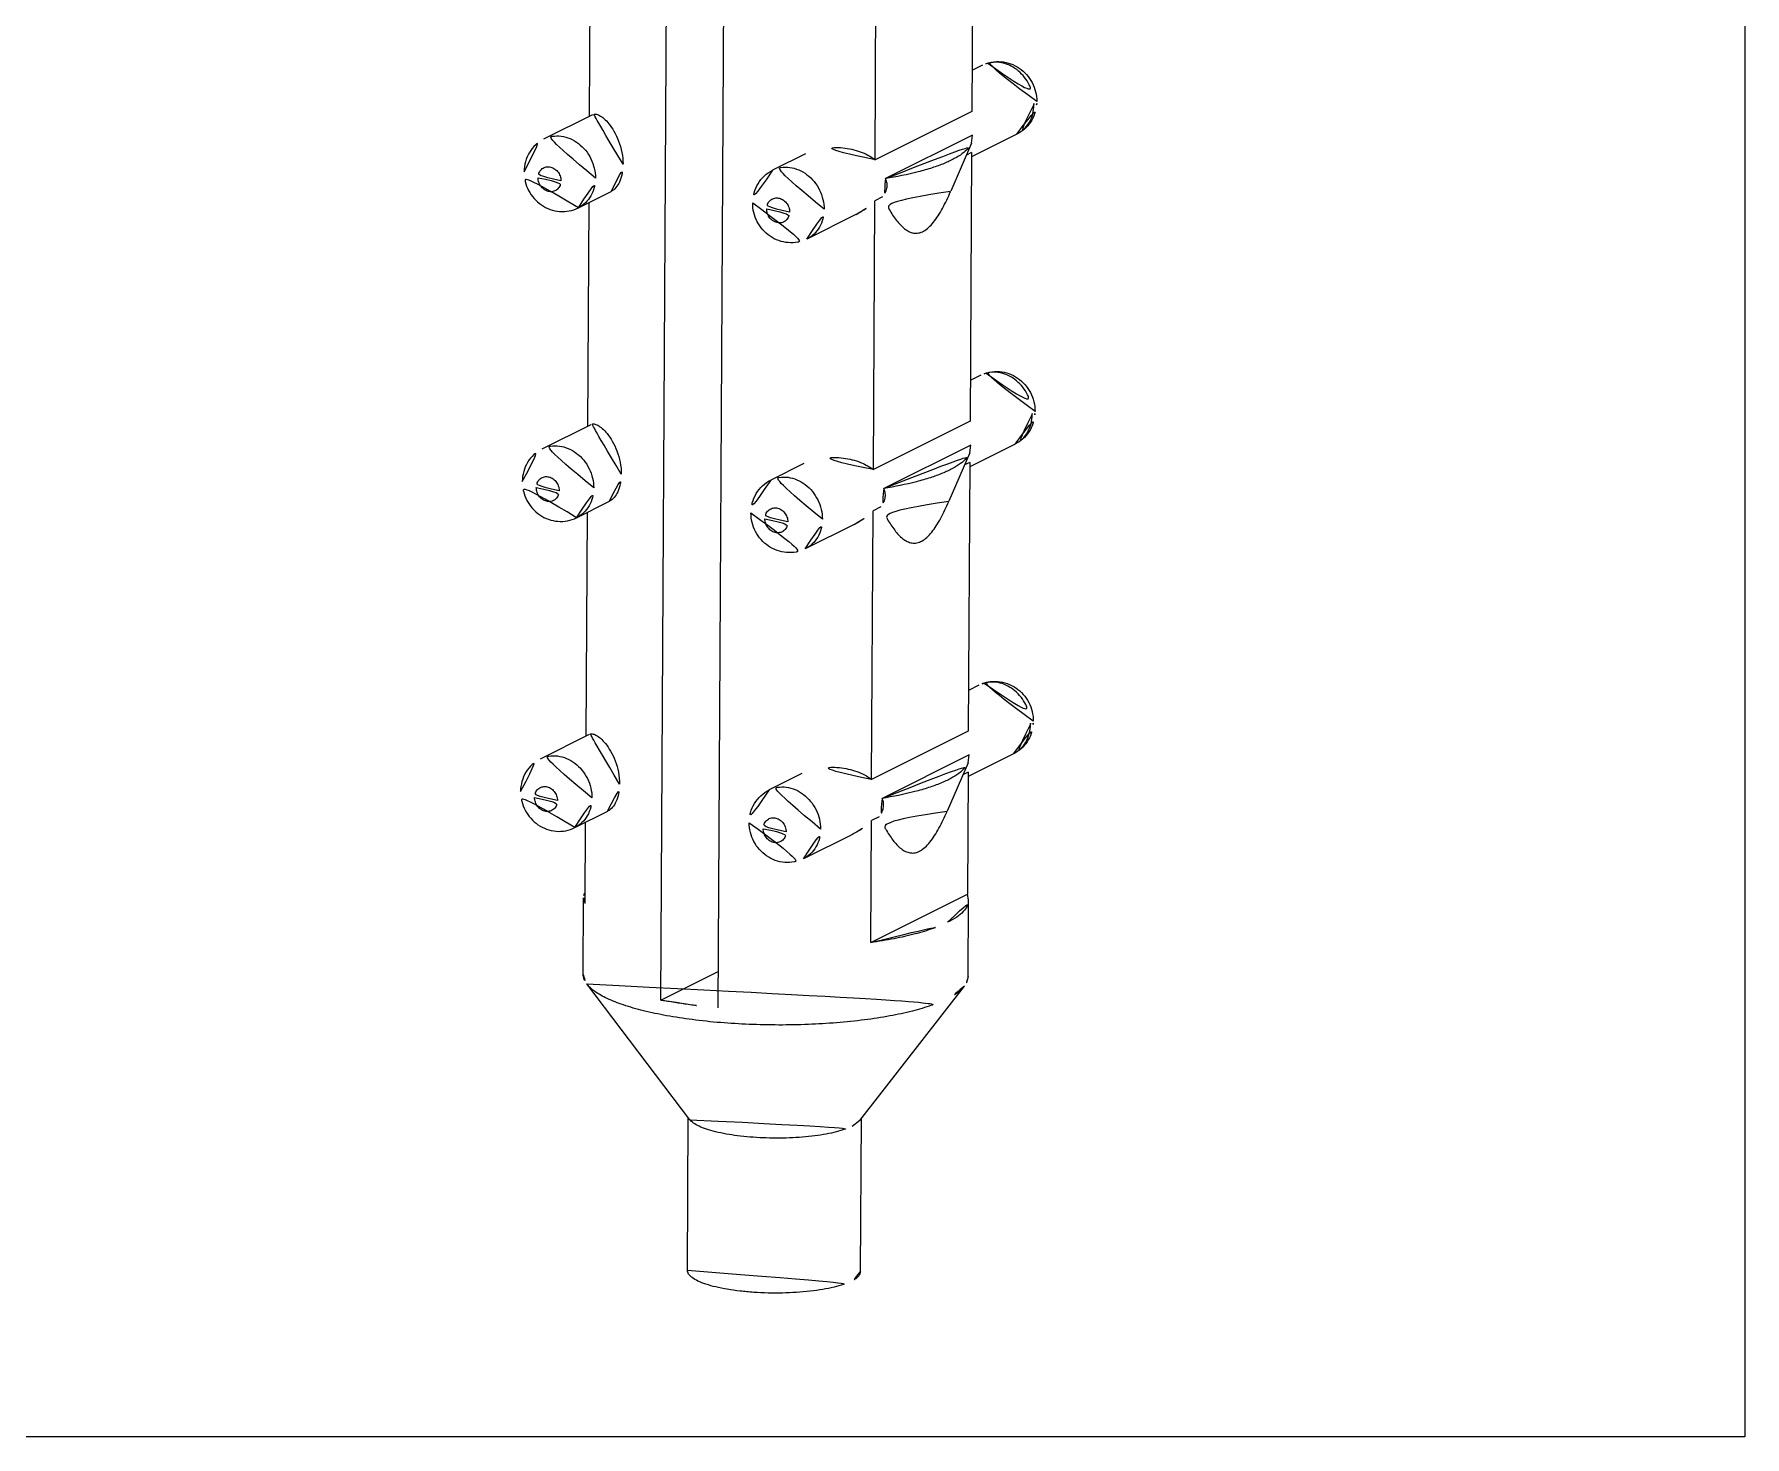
# Model space of a CAD drawing. Extents: x 16296675204 to 16296683393, y -37409618576 to -37409617244.
# Drawn here: x 16296678408.82 to 16296678435.48, y -37409618087.43 to -37409618065.56 of the extents above; entities that cross this region are included whole.
import ezdxf

# ---------------------------------------------------------------- set-up
doc = ezdxf.new("R2010")
doc.units = 0
doc.header["$LTSCALE"] = 10
doc.header["$MEASUREMENT"] = 0
doc.layers.get('0').update_dxf_attribs({"linetype": 'CONTINUOUS'})
doc.layers.add('02___PRT_ALL_AXES', color=7, linetype='CONTINUOUS')

msp = doc.modelspace()

# ---------------------------------------------------------------- linework, layer by layer
at = {"color": 7, "linetype": 'Continuous'}
for p, q in [((16296678418.585461, -37409618080.620667), (16296678418.75, -37409618051.343536)), ((16296678419.47629, -37409618080.742371), (16296678419.640829, -37409618051.465233)), ((16296678423.441019, -37409618067.136322), (16296678422.085171, -37409618067.814056)), ((16296678423.42631, -37409618067.259781), (16296678423.10112, -37409618068.011147)), ((16296678423.426279, -37409618067.259941), (16296678423.441019, -37409618067.136322)), ((16296678423.42557, -37409618067.406914), (16296678423.345261, -37409618067.44706)), ((16296678422.039221, -37409618068.099876), (16296678421.91884, -37409618068.160057)), ((16296678423.41387, -37409618071.967529), (16296678422.05802, -37409618072.645264)), ((16296678423.39916, -37409618072.090988), (16296678423.073971, -37409618072.842361)), ((16296678423.39913, -37409618072.091164), (16296678423.41387, -37409618071.967529)), ((16296678423.39842, -37409618072.238121), (16296678423.31811, -37409618072.278267)), ((16296678422.01207, -37409618072.931099), (16296678421.891689, -37409618072.991272)), ((16296678423.386709, -37409618076.798737), (16296678422.030861, -37409618077.476479)), ((16296678423.372009, -37409618076.922203), (16296678423.04682, -37409618077.673576)), ((16296678423.371981, -37409618076.922363), (16296678423.386709, -37409618076.798737)), ((16296678423.371269, -37409618077.069328), (16296678423.290951, -37409618077.109467)), ((16296678421.984921, -37409618077.762306), (16296678421.86454, -37409618077.822479)), ((16296678417.38018, -37409618079.026619), (16296678417.399679, -37409618079.115898)), ((16296678421.853849, -37409618079.724373), (16296678423.36058, -37409618078.971222)), ((16296678423.380079, -37409618079.060501), (16296678423.36058, -37409618078.971222)), ((16296678418.585461, -37409618080.620667), (16296678419.47949, -37409618080.17379))]:
    msp.add_line(p, q, dxfattribs=at)
msp.add_lwpolyline([(16296678435.47621, -37409618087.429237), (16296678382.15984, -37409618087.429237), (16296678382.15984, -37409618005.089531), (16296678435.47621, -37409618005.089531)], close=True)
for centre, radius, start, end in [((16296678423.79591, -37409618066.448647), 0.447859, 105.0907784, 116.5407124), ((16296678423.76602, -37409618066.654266), 0.632541, 359.6900716, 3.3253834), ((16296678423.837749, -37409618066.607849), 0.604471, 354.7316924, 359.6765207), ((16296678423.768749, -37409618071.279869), 0.447859, 105.0907784, 116.5407124), ((16296678423.738871, -37409618071.485481), 0.632541, 359.6900716, 3.3253834), ((16296678423.8106, -37409618071.439056), 0.604471, 354.7316924, 359.6765207), ((16296678423.7416, -37409618076.111076), 0.447859, 105.0907784, 116.5407124), ((16296678423.71172, -37409618076.316689), 0.632541, 359.6900716, 3.3253834), ((16296678423.783449, -37409618076.270264), 0.604471, 354.7316924, 359.6765207)]:
    msp.add_arc(centre, radius, start, end, dxfattribs=at)
for points, knots in [([(16296678424.442209, -37409618066.611259), (16296678424.442499, -37409618066.560654), (16296678424.430309, -37409618066.458809), (16296678424.37595, -37409618066.315277), (16296678424.288851, -37409618066.188812), (16296678424.17408, -37409618066.087273), (16296678424.03804, -37409618066.017517), (16296678423.88899, -37409618065.985008), (16296678423.736959, -37409618065.992996), (16296678423.640591, -37409618066.025589), (16296678423.595791, -37409618066.047989)], [0, 0, 0, 0, 0.125412163, 0.251172451, 0.376846193, 0.502210914, 0.627115299, 0.751613101, 0.875868664, 1, 1, 1, 1]), ([(16296678423.67931, -37409618066.016243), (16296678423.718451, -37409618066.005692), (16296678423.801109, -37409618065.995003), (16296678423.926611, -37409618066.011322), (16296678424.048349, -37409618066.058456), (16296678424.198009, -37409618066.159332), (16296678424.342279, -37409618066.343903), (16296678424.3922, -37409618066.526123), (16296678424.397499, -37409618066.617577)], [0, 0, 0, 0, 0.114836293, 0.232872755, 0.355002748, 0.481207114, 0.740522847, 1, 1, 1, 1]), ([(16296678424.13232, -37409618067.121361), (16296678424.175051, -37409618067.100014), (16296678424.255301, -37409618067.045753), (16296678424.350389, -37409618066.936272), (16296678424.414909, -37409618066.806129), (16296678424.435261, -37409618066.711212), (16296678424.439671, -37409618066.663353)], [0, 0, 0, 0, 0.24938222, 0.499005027, 0.74905058, 1, 1, 1, 1]), ([(16296678424.39855, -37409618066.657692), (16296678424.398279, -37409618066.706886), (16296678424.386311, -37409618066.803902), (16296678424.332939, -37409618066.937607), (16296678424.24754, -37409618067.04818), (16296678424.17234, -37409618067.101341), (16296678424.13232, -37409618067.121353)], [0, 0, 0, 0, 0.26305497, 0.516337838, 0.760764768, 1, 1, 1, 1]), ([(16296678416.45163, -37409618067.706306), (16296678416.45192, -37409618067.653908), (16296678416.46615, -37409618067.548813), (16296678416.52841, -37409618067.402924), (16296678416.628, -37409618067.279778), (16296678416.71497, -37409618067.219467), (16296678416.76152, -37409618067.196213)], [0, 0, 0, 0, 0.250995241, 0.50113091, 0.750689667, 1, 1, 1, 1]), ([(16296678417.564289, -37409618067.805908), (16296678417.564581, -37409618067.754539), (16296678417.55238, -37409618067.650436), (16296678417.49906, -37409618067.502518), (16296678417.414049, -37409618067.370064), (16296678417.30294, -37409618067.261971), (16296678417.17288, -37409618067.185547), (16296678417.03232, -37409618067.146317), (16296678416.89086, -37409618067.147537), (16296678416.802031, -37409618067.175957), (16296678416.76153, -37409618067.196213)], [0, 0, 0, 0, 0.129451959, 0.261224906, 0.393027892, 0.522644409, 0.648310085, 0.769235401, 0.885888901, 1, 1, 1, 1]), ([(16296678422.085171, -37409618067.814056), (16296678422.256241, -37409618067.786186), (16296678422.50061, -37409618067.737663), (16296678422.80406, -37409618067.650742), (16296678422.9925, -37409618067.582863), (16296678423.150579, -37409618067.510048), (16296678423.27681, -37409618067.432991), (16296678423.370171, -37409618067.352287), (16296678423.412991, -37409618067.290489), (16296678423.42622, -37409618067.259941)], [0, 0, 0, 0, 0.349334638, 0.501144104, 0.635835368, 0.752632332, 0.851368115, 0.932906752, 1, 1, 1, 1]), ([(16296678417.026239, -37409618067.848068), (16296678417.026381, -37409618067.822418), (16296678417.01709, -37409618067.770363), (16296678416.97867, -37409618067.702049), (16296678416.920811, -37409618067.651207), (16296678416.851191, -37409618067.625671), (16296678416.77972, -37409618067.630608), (16296678416.718639, -37409618067.666557), (16296678416.67878, -37409618067.72673), (16296678416.67004, -37409618067.77491), (16296678416.669901, -37409618067.799393)], [0, 0, 0, 0, 0.13222119, 0.266287333, 0.39709956, 0.521213518, 0.638907507, 0.754510424, 0.873783701, 1, 1, 1, 1]), ([(16296678421.12763, -37409618068.292686), (16296678421.12792, -37409618068.241318), (16296678421.115721, -37409618068.137222), (16296678421.062401, -37409618067.989304), (16296678420.97739, -37409618067.856842), (16296678420.86628, -37409618067.748741), (16296678420.736219, -37409618067.672333), (16296678420.595659, -37409618067.633087), (16296678420.454201, -37409618067.634323), (16296678420.36537, -37409618067.662727), (16296678420.324869, -37409618067.682991)], [0, 0, 0, 0, 0.129451958, 0.261224906, 0.393027891, 0.522644409, 0.648310085, 0.769235401, 0.885888901, 1, 1, 1, 1]), ([(16296678417.298059, -37409618068.269577), (16296678417.25325, -37409618068.291977), (16296678417.156891, -37409618068.32457), (16296678417.004841, -37409618068.332558), (16296678416.85577, -37409618068.300041), (16296678416.719721, -37409618068.23027), (16296678416.60495, -37409618068.128708), (16296678416.51787, -37409618068.002243), (16296678416.46352, -37409618067.858727), (16296678416.451349, -37409618067.756897), (16296678416.45163, -37409618067.706306)], [0, 0, 0, 0, 0.124126653, 0.248392657, 0.372910641, 0.497833568, 0.623206885, 0.748876612, 0.874606125, 1, 1, 1, 1]), ([(16296678416.669901, -37409618067.799393), (16296678416.66976, -37409618067.825027), (16296678416.67905, -37409618067.87709), (16296678416.71748, -37409618067.945396), (16296678416.77533, -37409618067.996246), (16296678416.84495, -37409618068.021782), (16296678416.91642, -37409618068.016853), (16296678416.977501, -37409618067.980881), (16296678417.01737, -37409618067.920723), (16296678417.0261, -37409618067.872543), (16296678417.026239, -37409618067.848068)], [0, 0, 0, 0, 0.13222119, 0.266287333, 0.39709956, 0.521213518, 0.638907507, 0.754510424, 0.873783701, 1, 1, 1, 1]), ([(16296678417.29805, -37409618068.269569), (16296678417.338079, -37409618068.249557), (16296678417.41328, -37409618068.196404), (16296678417.49868, -37409618068.085838), (16296678417.55205, -37409618067.952118), (16296678417.564011, -37409618067.855118), (16296678417.564289, -37409618067.805908)], [0, 0, 0, 0, 0.239235232, 0.483662162, 0.73694503, 1, 1, 1, 1]), ([(16296678420.32486, -37409618067.682983), (16296678420.278311, -37409618067.706253), (16296678420.191339, -37409618067.766548), (16296678420.091749, -37409618067.889687), (16296678420.02949, -37409618068.035591), (16296678420.015261, -37409618068.140694), (16296678420.014971, -37409618068.193077)], [0, 0, 0, 0, 0.249297278, 0.498857891, 0.749003889, 1, 1, 1, 1]), ([(16296678422.085171, -37409618067.814056), (16296678422.09436, -37409618067.833527), (16296678422.109091, -37409618067.876556), (16296678422.11191, -37409618067.949448), (16296678422.088671, -37409618068.027687), (16296678422.05776, -37409618068.076187), (16296678422.039221, -37409618068.099876)], [0, 0, 0, 0, 0.211465199, 0.441327156, 0.704593952, 1, 1, 1, 1]), ([(16296678420.589581, -37409618068.334839), (16296678420.58972, -37409618068.309196), (16296678420.580429, -37409618068.257141), (16296678420.542009, -37409618068.188828), (16296678420.48415, -37409618068.137993), (16296678420.41453, -37409618068.11245), (16296678420.34306, -37409618068.117393), (16296678420.281981, -37409618068.153343), (16296678420.242121, -37409618068.213509), (16296678420.233379, -37409618068.261688), (16296678420.23324, -37409618068.286163)], [0, 0, 0, 0, 0.132221257, 0.26628734, 0.397099522, 0.521213448, 0.638907473, 0.75451043, 0.873783761, 1, 1, 1, 1]), ([(16296678423.09898, -37409618068.016113), (16296678423.060459, -37409618068.105186), (16296678423.00009, -37409618068.234016), (16296678422.9074, -37409618068.392487), (16296678422.836121, -37409618068.493477), (16296678422.76141, -37409618068.575531), (16296678422.683439, -37409618068.634338), (16296678422.602659, -37409618068.665916), (16296678422.522341, -37409618068.667168), (16296678422.44733, -37409618068.641899), (16296678422.378321, -37409618068.596817), (16296678422.31394, -37409618068.53672), (16296678422.230921, -37409618068.437973), (16296678422.13694, -37409618068.291878), (16296678422.071381, -37409618068.166107), (16296678422.039221, -37409618068.099876)], [0, 0, 0, 0, 0.173087809, 0.253248541, 0.327149648, 0.39319113, 0.450410232, 0.499910326, 0.545212741, 0.590633428, 0.638989322, 0.691185098, 0.747191114, 0.868708797, 1, 1, 1, 1]), ([(16296678420.014971, -37409618068.193077), (16296678420.014681, -37409618068.24369), (16296678420.026871, -37409618068.345543), (16296678420.08123, -37409618068.489067), (16296678420.168329, -37409618068.615532), (16296678420.28311, -37409618068.717079), (16296678420.41914, -37409618068.786827), (16296678420.56819, -37409618068.819344), (16296678420.720221, -37409618068.811348), (16296678420.816589, -37409618068.778763), (16296678420.861401, -37409618068.756363)], [0, 0, 0, 0, 0.125412162, 0.251172451, 0.376846193, 0.502210914, 0.627115299, 0.751613101, 0.875868664, 1, 1, 1, 1]), ([(16296678420.23324, -37409618068.286163), (16296678420.233101, -37409618068.311813), (16296678420.24239, -37409618068.363869), (16296678420.280821, -37409618068.432182), (16296678420.338671, -37409618068.483017), (16296678420.408291, -37409618068.50856), (16296678420.479759, -37409618068.503616), (16296678420.54084, -37409618068.467659), (16296678420.5807, -37409618068.407501), (16296678420.589439, -37409618068.359322), (16296678420.589581, -37409618068.334839)], [0, 0, 0, 0, 0.132221257, 0.26628734, 0.397099522, 0.521213448, 0.638907473, 0.75451043, 0.873783761, 1, 1, 1, 1]), ([(16296678420.861389, -37409618068.756348), (16296678420.901421, -37409618068.736343), (16296678420.97662, -37409618068.683167), (16296678421.062019, -37409618068.572617), (16296678421.115391, -37409618068.438904), (16296678421.12735, -37409618068.341904), (16296678421.12763, -37409618068.292686)], [0, 0, 0, 0, 0.239235232, 0.483662162, 0.73694503, 1, 1, 1, 1]), ([(16296678424.41506, -37409618071.442467), (16296678424.41535, -37409618071.391861), (16296678424.40316, -37409618071.290024), (16296678424.348801, -37409618071.146477), (16296678424.2617, -37409618071.02002), (16296678424.146919, -37409618070.91848), (16296678424.010889, -37409618070.848717), (16296678423.861839, -37409618070.816223), (16296678423.70981, -37409618070.824211), (16296678423.61344, -37409618070.856796), (16296678423.56863, -37409618070.879204)], [0, 0, 0, 0, 0.125412163, 0.251172451, 0.376846193, 0.502210914, 0.627115299, 0.751613101, 0.875868664, 1, 1, 1, 1]), ([(16296678423.652161, -37409618070.84745), (16296678423.691299, -37409618070.836899), (16296678423.773951, -37409618070.82621), (16296678423.89946, -37409618070.842529), (16296678424.0212, -37409618070.889679), (16296678424.17086, -37409618070.99054), (16296678424.31513, -37409618071.175117), (16296678424.365049, -37409618071.35733), (16296678424.37035, -37409618071.448776)], [0, 0, 0, 0, 0.114836293, 0.232872755, 0.355002748, 0.481207114, 0.740522847, 1, 1, 1, 1]), ([(16296678424.105169, -37409618071.952568), (16296678424.14789, -37409618071.931213), (16296678424.228149, -37409618071.876961), (16296678424.32324, -37409618071.767479), (16296678424.38776, -37409618071.637337), (16296678424.40811, -37409618071.542419), (16296678424.412519, -37409618071.49456)], [0, 0, 0, 0, 0.24938222, 0.499005027, 0.74905058, 1, 1, 1, 1]), ([(16296678424.371401, -37409618071.488899), (16296678424.37113, -37409618071.538109), (16296678424.359159, -37409618071.635109), (16296678424.30579, -37409618071.768829), (16296678424.22039, -37409618071.879387), (16296678424.145189, -37409618071.932549), (16296678424.105169, -37409618071.95256)], [0, 0, 0, 0, 0.26305497, 0.516337838, 0.760764768, 1, 1, 1, 1]), ([(16296678416.42448, -37409618072.537514), (16296678416.42477, -37409618072.485123), (16296678416.438999, -37409618072.380028), (16296678416.501261, -37409618072.234131), (16296678416.600849, -37409618072.110977), (16296678416.687811, -37409618072.05069), (16296678416.734369, -37409618072.02742)], [0, 0, 0, 0, 0.250995241, 0.50113091, 0.750689667, 1, 1, 1, 1]), ([(16296678417.53714, -37409618072.637123), (16296678417.53743, -37409618072.585747), (16296678417.52523, -37409618072.481651), (16296678417.47191, -37409618072.333733), (16296678417.3869, -37409618072.201271), (16296678417.275789, -37409618072.093178), (16296678417.145729, -37409618072.016747), (16296678417.005171, -37409618071.977524), (16296678416.86371, -37409618071.978752), (16296678416.774879, -37409618072.007172), (16296678416.734381, -37409618072.02742)], [0, 0, 0, 0, 0.129451959, 0.261224906, 0.393027892, 0.522644409, 0.648310085, 0.769235401, 0.885888901, 1, 1, 1, 1]), ([(16296678422.05802, -37409618072.645264), (16296678422.22909, -37409618072.617409), (16296678422.473459, -37409618072.568871), (16296678422.776899, -37409618072.481949), (16296678422.965349, -37409618072.414062), (16296678423.12343, -37409618072.341263), (16296678423.24966, -37409618072.264214), (16296678423.343019, -37409618072.183487), (16296678423.385839, -37409618072.121696), (16296678423.399071, -37409618072.091164)], [0, 0, 0, 0, 0.349334638, 0.501144104, 0.635835368, 0.752632332, 0.851368115, 0.932906752, 1, 1, 1, 1]), ([(16296678417.27091, -37409618073.100792), (16296678417.226101, -37409618073.123177), (16296678417.12973, -37409618073.155777), (16296678416.97769, -37409618073.163757), (16296678416.828621, -37409618073.131248), (16296678416.69257, -37409618073.061478), (16296678416.577801, -37409618072.959923), (16296678416.490721, -37409618072.833458), (16296678416.436371, -37409618072.689941), (16296678416.424191, -37409618072.58812), (16296678416.42448, -37409618072.537514)], [0, 0, 0, 0, 0.124126653, 0.248392657, 0.372910641, 0.497833568, 0.623206885, 0.748876612, 0.874606125, 1, 1, 1, 1]), ([(16296678416.64275, -37409618072.6306), (16296678416.642611, -37409618072.656242), (16296678416.651899, -37409618072.708298), (16296678416.690331, -37409618072.776611), (16296678416.74818, -37409618072.827461), (16296678416.817801, -37409618072.852989), (16296678416.889271, -37409618072.848053), (16296678416.95035, -37409618072.812103), (16296678416.99021, -37409618072.75193), (16296678416.998949, -37409618072.703751), (16296678416.99909, -37409618072.679283)], [0, 0, 0, 0, 0.13222119, 0.266287333, 0.39709956, 0.521213518, 0.638907507, 0.754510424, 0.873783701, 1, 1, 1, 1]), ([(16296678416.99909, -37409618072.679283), (16296678416.999229, -37409618072.653633), (16296678416.989941, -37409618072.601578), (16296678416.951521, -37409618072.533257), (16296678416.89366, -37409618072.482407), (16296678416.824039, -37409618072.456886), (16296678416.752569, -37409618072.461823), (16296678416.69149, -37409618072.49778), (16296678416.65163, -37409618072.557938), (16296678416.642891, -37409618072.606117), (16296678416.64275, -37409618072.6306)], [0, 0, 0, 0, 0.13222119, 0.266287333, 0.39709956, 0.521213518, 0.638907507, 0.754510424, 0.873783701, 1, 1, 1, 1]), ([(16296678417.270901, -37409618073.100777), (16296678417.31093, -37409618073.080772), (16296678417.386129, -37409618073.027611), (16296678417.471531, -37409618072.917053), (16296678417.5249, -37409618072.783333), (16296678417.53686, -37409618072.686333), (16296678417.53714, -37409618072.637123)], [0, 0, 0, 0, 0.239235232, 0.483662162, 0.73694503, 1, 1, 1, 1]), ([(16296678420.29771, -37409618072.514191), (16296678420.25116, -37409618072.537468), (16296678420.16419, -37409618072.597763), (16296678420.0646, -37409618072.720901), (16296678420.00234, -37409618072.866798), (16296678419.98811, -37409618072.971893), (16296678419.98782, -37409618073.024292)], [0, 0, 0, 0, 0.249297278, 0.498857891, 0.749003889, 1, 1, 1, 1]), ([(16296678421.100479, -37409618073.123901), (16296678421.100771, -37409618073.072533), (16296678421.08857, -37409618072.96843), (16296678421.03525, -37409618072.820511), (16296678420.950239, -37409618072.688049), (16296678420.83913, -37409618072.579964), (16296678420.70907, -37409618072.503532), (16296678420.56851, -37409618072.464302), (16296678420.42705, -37409618072.46553), (16296678420.338221, -37409618072.49395), (16296678420.29771, -37409618072.514198)], [0, 0, 0, 0, 0.129451958, 0.261224906, 0.393027891, 0.522644409, 0.648310085, 0.769235401, 0.885888901, 1, 1, 1, 1]), ([(16296678422.05802, -37409618072.645264), (16296678422.067209, -37409618072.664726), (16296678422.08194, -37409618072.707779), (16296678422.084761, -37409618072.780647), (16296678422.06151, -37409618072.858887), (16296678422.030609, -37409618072.90741), (16296678422.01207, -37409618072.931099)], [0, 0, 0, 0, 0.211465199, 0.441327156, 0.704593952, 1, 1, 1, 1]), ([(16296678420.562429, -37409618073.166054), (16296678420.562571, -37409618073.140411), (16296678420.55328, -37409618073.088364), (16296678420.514851, -37409618073.020027), (16296678420.457001, -37409618072.969193), (16296678420.387381, -37409618072.943657), (16296678420.31591, -37409618072.948601), (16296678420.254829, -37409618072.984558), (16296678420.21497, -37409618073.044724), (16296678420.20623, -37409618073.092903), (16296678420.206091, -37409618073.117378)], [0, 0, 0, 0, 0.132221257, 0.26628734, 0.397099522, 0.521213448, 0.638907473, 0.75451043, 0.873783761, 1, 1, 1, 1]), ([(16296678423.071831, -37409618072.847328), (16296678423.03331, -37409618072.936409), (16296678422.97294, -37409618073.065239), (16296678422.880251, -37409618073.223686), (16296678422.808969, -37409618073.324699), (16296678422.734261, -37409618073.406738), (16296678422.65629, -37409618073.465553), (16296678422.57551, -37409618073.497139), (16296678422.49519, -37409618073.498367), (16296678422.420179, -37409618073.473106), (16296678422.35117, -37409618073.428017), (16296678422.286791, -37409618073.367928), (16296678422.20377, -37409618073.26918), (16296678422.109791, -37409618073.123093), (16296678422.04423, -37409618072.997307), (16296678422.01207, -37409618072.931099)], [0, 0, 0, 0, 0.173087809, 0.253248541, 0.327149648, 0.39319113, 0.450410232, 0.499910326, 0.545212741, 0.590633428, 0.638989322, 0.691185098, 0.747191114, 0.868708797, 1, 1, 1, 1]), ([(16296678419.98782, -37409618073.024292), (16296678419.98753, -37409618073.074913), (16296678419.99972, -37409618073.176743), (16296678420.054079, -37409618073.320267), (16296678420.14118, -37409618073.446747), (16296678420.255951, -37409618073.548286), (16296678420.391991, -37409618073.618027), (16296678420.54104, -37409618073.650543), (16296678420.693069, -37409618073.642563), (16296678420.78944, -37409618073.609962), (16296678420.834249, -37409618073.58757)], [0, 0, 0, 0, 0.125412162, 0.251172451, 0.376846193, 0.502210914, 0.627115299, 0.751613101, 0.875868664, 1, 1, 1, 1]), ([(16296678420.206091, -37409618073.117378), (16296678420.20595, -37409618073.143021), (16296678420.21524, -37409618073.195084), (16296678420.25367, -37409618073.26339), (16296678420.31152, -37409618073.31424), (16296678420.38114, -37409618073.339767), (16296678420.45261, -37409618073.334831), (16296678420.513691, -37409618073.298866), (16296678420.553551, -37409618073.238708), (16296678420.56229, -37409618073.190529), (16296678420.562429, -37409618073.166054)], [0, 0, 0, 0, 0.132221257, 0.26628734, 0.397099522, 0.521213448, 0.638907473, 0.75451043, 0.873783761, 1, 1, 1, 1]), ([(16296678420.83424, -37409618073.587563), (16296678420.874269, -37409618073.567543), (16296678420.949471, -37409618073.514389), (16296678421.03487, -37409618073.403816), (16296678421.08824, -37409618073.270111), (16296678421.100201, -37409618073.173103), (16296678421.100479, -37409618073.123901)], [0, 0, 0, 0, 0.239235232, 0.483662162, 0.73694503, 1, 1, 1, 1]), ([(16296678424.387911, -37409618076.273682), (16296678424.388201, -37409618076.223083), (16296678424.376011, -37409618076.121231), (16296678424.32165, -37409618075.977699), (16296678424.23455, -37409618075.851227), (16296678424.11977, -37409618075.749687), (16296678423.98374, -37409618075.679939), (16296678423.83469, -37409618075.64743), (16296678423.682659, -37409618075.655418), (16296678423.58629, -37409618075.688011), (16296678423.541479, -37409618075.710411)], [0, 0, 0, 0, 0.125412163, 0.251172451, 0.376846193, 0.502210914, 0.627115299, 0.751613101, 0.875868664, 1, 1, 1, 1]), ([(16296678423.625, -37409618075.678673), (16296678423.66415, -37409618075.668114), (16296678423.746799, -37409618075.657417), (16296678423.872311, -37409618075.673737), (16296678423.994049, -37409618075.720886), (16296678424.1437, -37409618075.821747), (16296678424.287979, -37409618076.006317), (16296678424.3379, -37409618076.188553), (16296678424.343189, -37409618076.279999)], [0, 0, 0, 0, 0.114836293, 0.232872755, 0.355002748, 0.481207114, 0.740522847, 1, 1, 1, 1]), ([(16296678424.07802, -37409618076.783783), (16296678424.120741, -37409618076.762428), (16296678424.201, -37409618076.708183), (16296678424.296089, -37409618076.598686), (16296678424.360609, -37409618076.468552), (16296678424.380951, -37409618076.373627), (16296678424.38537, -37409618076.325768)], [0, 0, 0, 0, 0.24938222, 0.499005027, 0.74905058, 1, 1, 1, 1]), ([(16296678424.34425, -37409618076.320107), (16296678424.343981, -37409618076.369324), (16296678424.33201, -37409618076.466316), (16296678424.278641, -37409618076.600037), (16296678424.193239, -37409618076.710602), (16296678424.11804, -37409618076.763763), (16296678424.078011, -37409618076.783783)], [0, 0, 0, 0, 0.26305497, 0.516337838, 0.760764768, 1, 1, 1, 1]), ([(16296678416.397329, -37409618077.368729), (16296678416.397619, -37409618077.316322), (16296678416.41185, -37409618077.211243), (16296678416.47411, -37409618077.065338), (16296678416.57369, -37409618076.942192), (16296678416.66066, -37409618076.881897), (16296678416.70722, -37409618076.858627)], [0, 0, 0, 0, 0.250995241, 0.50113091, 0.750689667, 1, 1, 1, 1]), ([(16296678417.509991, -37409618077.46833), (16296678417.510281, -37409618077.416946), (16296678417.498079, -37409618077.312866), (16296678417.444759, -37409618077.16494), (16296678417.359751, -37409618077.032494), (16296678417.24864, -37409618076.924393), (16296678417.11858, -37409618076.847961), (16296678416.97802, -37409618076.808739), (16296678416.836559, -37409618076.809959), (16296678416.74773, -37409618076.838379), (16296678416.70722, -37409618076.858627)], [0, 0, 0, 0, 0.129451959, 0.261224906, 0.393027892, 0.522644409, 0.648310085, 0.769235401, 0.885888901, 1, 1, 1, 1]), ([(16296678422.030861, -37409618077.476479), (16296678422.201941, -37409618077.448624), (16296678422.44631, -37409618077.400093), (16296678422.74975, -37409618077.313164), (16296678422.9382, -37409618077.24527), (16296678423.096279, -37409618077.17247), (16296678423.222509, -37409618077.095413), (16296678423.315861, -37409618077.014709), (16296678423.358681, -37409618076.952911), (16296678423.37191, -37409618076.922363)], [0, 0, 0, 0, 0.349334638, 0.501144104, 0.635835368, 0.752632332, 0.851368115, 0.932906752, 1, 1, 1, 1]), ([(16296678417.243759, -37409618077.931999), (16296678417.19895, -37409618077.954399), (16296678417.102579, -37409618077.986992), (16296678416.950541, -37409618077.99498), (16296678416.80147, -37409618077.962463), (16296678416.665421, -37409618077.892693), (16296678416.55065, -37409618077.79113), (16296678416.46357, -37409618077.664673), (16296678416.40922, -37409618077.521149), (16296678416.397039, -37409618077.419327), (16296678416.397329, -37409618077.368729)], [0, 0, 0, 0, 0.124126653, 0.248392657, 0.372910641, 0.497833568, 0.623206885, 0.748876612, 0.874606125, 1, 1, 1, 1]), ([(16296678416.615601, -37409618077.461807), (16296678416.615459, -37409618077.48745), (16296678416.62475, -37409618077.539513), (16296678416.663179, -37409618077.607826), (16296678416.721029, -37409618077.658669), (16296678416.790649, -37409618077.684196), (16296678416.86212, -37409618077.67926), (16296678416.923201, -37409618077.643303), (16296678416.96306, -37409618077.583153), (16296678416.9718, -37409618077.534973), (16296678416.971939, -37409618077.510483)], [0, 0, 0, 0, 0.13222119, 0.266287333, 0.39709956, 0.521213518, 0.638907507, 0.754510424, 0.873783701, 1, 1, 1, 1]), ([(16296678416.971939, -37409618077.510483), (16296678416.97208, -37409618077.48484), (16296678416.96279, -37409618077.432793), (16296678416.92436, -37409618077.364471), (16296678416.86651, -37409618077.313622), (16296678416.79689, -37409618077.288094), (16296678416.72542, -37409618077.29303), (16296678416.664339, -37409618077.328987), (16296678416.624479, -37409618077.389153), (16296678416.61574, -37409618077.437332), (16296678416.615601, -37409618077.461807)], [0, 0, 0, 0, 0.13222119, 0.266287333, 0.39709956, 0.521213518, 0.638907507, 0.754510424, 0.873783701, 1, 1, 1, 1]), ([(16296678417.24375, -37409618077.931992), (16296678417.283779, -37409618077.91198), (16296678417.358971, -37409618077.858818), (16296678417.44438, -37409618077.74826), (16296678417.497749, -37409618077.61454), (16296678417.50971, -37409618077.51754), (16296678417.509991, -37409618077.46833)], [0, 0, 0, 0, 0.239235232, 0.483662162, 0.73694503, 1, 1, 1, 1]), ([(16296678420.270559, -37409618077.345413), (16296678420.224001, -37409618077.368683), (16296678420.137039, -37409618077.42897), (16296678420.037451, -37409618077.552109), (16296678419.975189, -37409618077.698013), (16296678419.96096, -37409618077.803101), (16296678419.96067, -37409618077.855507)], [0, 0, 0, 0, 0.249297278, 0.498857891, 0.749003889, 1, 1, 1, 1]), ([(16296678421.07333, -37409618077.955109), (16296678421.07362, -37409618077.903732), (16296678421.061411, -37409618077.799637), (16296678421.008101, -37409618077.651718), (16296678420.92309, -37409618077.519257), (16296678420.811979, -37409618077.411163), (16296678420.681919, -37409618077.33474), (16296678420.541361, -37409618077.295517), (16296678420.399891, -37409618077.296738), (16296678420.311069, -37409618077.325157), (16296678420.270559, -37409618077.345413)], [0, 0, 0, 0, 0.129451958, 0.261224906, 0.393027891, 0.522644409, 0.648310085, 0.769235401, 0.885888901, 1, 1, 1, 1]), ([(16296678422.030861, -37409618077.476479), (16296678422.04006, -37409618077.495949), (16296678422.05479, -37409618077.538986), (16296678422.05761, -37409618077.61187), (16296678422.034361, -37409618077.690109), (16296678422.00346, -37409618077.738617), (16296678421.984921, -37409618077.762306)], [0, 0, 0, 0, 0.211465199, 0.441327156, 0.704593952, 1, 1, 1, 1]), ([(16296678420.535271, -37409618077.997261), (16296678420.535419, -37409618077.971619), (16296678420.526131, -37409618077.919563), (16296678420.4877, -37409618077.85125), (16296678420.42985, -37409618077.8004), (16296678420.360229, -37409618077.774872), (16296678420.288759, -37409618077.779808), (16296678420.22768, -37409618077.815773), (16296678420.187811, -37409618077.875931), (16296678420.179079, -37409618077.92411), (16296678420.17894, -37409618077.948593)], [0, 0, 0, 0, 0.132221257, 0.26628734, 0.397099522, 0.521213448, 0.638907473, 0.75451043, 0.873783761, 1, 1, 1, 1]), ([(16296678423.04468, -37409618077.678543), (16296678423.006161, -37409618077.767616), (16296678422.945789, -37409618077.896446), (16296678422.8531, -37409618078.054901), (16296678422.78182, -37409618078.155907), (16296678422.707109, -37409618078.237953), (16296678422.629141, -37409618078.296761), (16296678422.548361, -37409618078.328346), (16296678422.46804, -37409618078.329582), (16296678422.393021, -37409618078.304321), (16296678422.32402, -37409618078.259232), (16296678422.25964, -37409618078.199142), (16296678422.176611, -37409618078.100388), (16296678422.08264, -37409618077.9543), (16296678422.01708, -37409618077.828529), (16296678421.984921, -37409618077.762306)], [0, 0, 0, 0, 0.173087809, 0.253248541, 0.327149648, 0.39319113, 0.450410232, 0.499910326, 0.545212741, 0.590633428, 0.638989322, 0.691185098, 0.747191114, 0.868708797, 1, 1, 1, 1]), ([(16296678419.96067, -37409618077.855507), (16296678419.960381, -37409618077.906113), (16296678419.97257, -37409618078.007957), (16296678420.02693, -37409618078.151489), (16296678420.114031, -37409618078.277946), (16296678420.2288, -37409618078.379501), (16296678420.36484, -37409618078.449249), (16296678420.513889, -37409618078.481758), (16296678420.66592, -37409618078.47377), (16296678420.762289, -37409618078.441177), (16296678420.807091, -37409618078.418777)], [0, 0, 0, 0, 0.125412162, 0.251172451, 0.376846193, 0.502210914, 0.627115299, 0.751613101, 0.875868664, 1, 1, 1, 1]), ([(16296678420.17894, -37409618077.948593), (16296678420.178801, -37409618077.974228), (16296678420.188089, -37409618078.026283), (16296678420.226509, -37409618078.094597), (16296678420.28437, -37409618078.145447), (16296678420.353991, -37409618078.170967), (16296678420.425461, -37409618078.166039), (16296678420.48654, -37409618078.130081), (16296678420.5264, -37409618078.069923), (16296678420.535139, -37409618078.021744), (16296678420.535271, -37409618077.997261)], [0, 0, 0, 0, 0.132221257, 0.26628734, 0.397099522, 0.521213448, 0.638907473, 0.75451043, 0.873783761, 1, 1, 1, 1]), ([(16296678420.807091, -37409618078.41877), (16296678420.84712, -37409618078.398758), (16296678420.92231, -37409618078.345596), (16296678421.007721, -37409618078.235039), (16296678421.061081, -37409618078.101318), (16296678421.07305, -37409618078.004318), (16296678421.07333, -37409618077.955109)], [0, 0, 0, 0, 0.239235232, 0.483662162, 0.73694503, 1, 1, 1, 1]), ([(16296678417.392851, -37409618078.956932), (16296678417.3908, -37409618078.962646), (16296678417.383659, -37409618078.985229), (16296678417.38028, -37409618079.009018), (16296678417.38018, -37409618079.026619)], [0, 0, 0, 0, 0.256459594, 1, 1, 1, 1]), ([(16296678423.052629, -37409618079.408653), (16296678423.10141, -37409618079.384262), (16296678423.18807, -37409618079.335251), (16296678423.29414, -37409618079.249763), (16296678423.36253, -37409618079.159012), (16296678423.3799, -37409618079.091476), (16296678423.380079, -37409618079.060501)], [0, 0, 0, 0, 0.327708956, 0.596202456, 0.81381354, 1, 1, 1, 1]), ([(16296678421.853849, -37409618079.724373), (16296678421.976151, -37409618079.707237), (16296678422.20813, -37409618079.669289), (16296678422.532881, -37409618079.596916), (16296678422.812099, -37409618079.513329), (16296678422.97909, -37409618079.445396), (16296678423.052629, -37409618079.408653)], [0, 0, 0, 0, 0.297779508, 0.566554725, 0.801727028, 1, 1, 1, 1]), ([(16296678418.585461, -37409618080.620667), (16296678418.726789, -37409618080.648468), (16296678419.02293, -37409618080.696533), (16296678419.3211, -37409618080.729012), (16296678419.47629, -37409618080.742371)], [0, 0, 0, 0, 0.480442195, 1, 1, 1, 1])]:
    msp.add_open_spline(points, degree=3, knots=knots, dxfattribs=at)
at = {"layer": '02___PRT_ALL_AXES', "color": 7, "linetype": 'Continuous'}
for p, q in [((16296678423.452721, -37409618062.575699), (16296678423.429171, -37409618066.765984)), ((16296678417.488251, -37409618063.356873), (16296678417.468651, -37409618066.842743)), ((16296678421.922449, -37409618067.519127), (16296678421.945999, -37409618063.32885)), ((16296678423.595791, -37409618066.047989), (16296678423.432751, -37409618066.129478)), ((16296678416.76152, -37409618067.196213), (16296678417.524309, -37409618066.814934)), ((16296678423.429171, -37409618066.765984), (16296678421.922449, -37409618067.519127)), ((16296678424.13232, -37409618067.121361), (16296678423.42519, -37409618067.474823)), ((16296678420.837429, -37409618067.426773), (16296678420.32486, -37409618067.682983)), ((16296678423.42557, -37409618067.406914), (16296678423.40202, -37409618071.597191)), ((16296678417.298059, -37409618068.269577), (16296678417.810749, -37409618068.013313)), ((16296678417.46109, -37409618068.188087), (16296678417.4415, -37409618071.67395)), ((16296678421.8953, -37409618072.350327), (16296678421.91884, -37409618068.160057)), ((16296678421.62417, -37409618068.375076), (16296678420.861401, -37409618068.756363)), ((16296678423.56863, -37409618070.879204), (16296678423.4056, -37409618070.960693)), ((16296678416.734369, -37409618072.02742), (16296678417.49715, -37409618071.646133)), ((16296678423.40202, -37409618071.597191), (16296678421.8953, -37409618072.350327)), ((16296678424.105169, -37409618071.952568), (16296678423.398041, -37409618072.306038)), ((16296678420.81027, -37409618072.257988), (16296678420.29771, -37409618072.514191)), ((16296678423.39842, -37409618072.238121), (16296678423.37487, -37409618076.428398)), ((16296678417.27091, -37409618073.100792), (16296678417.7836, -37409618072.844521)), ((16296678417.433941, -37409618073.019287), (16296678417.414351, -37409618076.505173)), ((16296678421.597019, -37409618073.206291), (16296678420.834249, -37409618073.58757)), ((16296678421.868139, -37409618077.181549), (16296678421.891689, -37409618072.991272)), ((16296678423.541479, -37409618075.710411), (16296678423.37845, -37409618075.791901)), ((16296678423.37487, -37409618076.428398), (16296678421.868139, -37409618077.181549)), ((16296678416.70722, -37409618076.858627), (16296678417.469999, -37409618076.477341)), ((16296678424.07802, -37409618076.783783), (16296678423.37089, -37409618077.137253)), ((16296678420.783119, -37409618077.089203), (16296678420.270559, -37409618077.345413)), ((16296678423.371269, -37409618077.069328), (16296678423.36058, -37409618078.971222)), ((16296678417.243759, -37409618077.931999), (16296678417.756451, -37409618077.675728)), ((16296678417.40679, -37409618077.850502), (16296678417.399679, -37409618079.115898)), ((16296678421.56987, -37409618078.037498), (16296678420.807091, -37409618078.418777)), ((16296678421.853849, -37409618079.724373), (16296678421.86454, -37409618077.822479)), ((16296678417.37347, -37409618080.219643), (16296678417.38018, -37409618079.026703)), ((16296678423.373381, -37409618080.253357), (16296678423.380079, -37409618079.060417)), ((16296678419.036461, -37409618082.485481), (16296678417.42972, -37409618080.369987)), ((16296678421.68503, -37409618082.500366), (16296678423.315439, -37409618080.403061)), ((16296678418.99757, -37409618084.833427), (16296678419.01095, -37409618082.451897)), ((16296678421.68503, -37409618082.500366), (16296678421.563749, -37409618082.589699)), ((16296678421.697531, -37409618084.848602), (16296678421.710911, -37409618082.467079))]:
    msp.add_line(p, q, dxfattribs=at)
for points, knots in [([(16296678417.99437, -37409618067.590927), (16296678417.99472, -37409618067.528839), (16296678417.9821, -37409618067.404907), (16296678417.93195, -37409618067.231499), (16296678417.861071, -37409618067.081703), (16296678417.781931, -37409618066.964157), (16296678417.70475, -37409618066.880814), (16296678417.642691, -37409618066.834297), (16296678417.598351, -37409618066.814163), (16296678417.570601, -37409618066.807251), (16296678417.545549, -37409618066.807091), (16296678417.5305, -37409618066.811768), (16296678417.52392, -37409618066.815117)], [0, 0, 0, 0, 0.188908674, 0.376073293, 0.54675457, 0.691061789, 0.805447283, 0.891159386, 0.924666629, 0.953027635, 0.977533432, 1, 1, 1, 1]), ([(16296678421.922449, -37409618067.519127), (16296678421.85368, -37409618067.464897), (16296678421.73173, -37409618067.404137), (16296678421.55822, -37409618067.35463), (16296678421.27282, -37409618067.307877), (16296678421.012461, -37409618067.339348), (16296678420.836269, -37409618067.427361)], [0, 0, 0, 0, 0.232176021, 0.353206422, 0.477864579, 1, 1, 1, 1]), ([(16296678417.809099, -37409618068.014122), (16296678417.867229, -37409618067.985123), (16296678417.93833, -37409618067.888878), (16296678417.984989, -37409618067.7369), (16296678417.994089, -37409618067.641441), (16296678417.99437, -37409618067.590927)], [0, 0, 0, 0, 0.406664804, 0.683745555, 1, 1, 1, 1]), ([(16296678421.625731, -37409618068.374313), (16296678421.65276, -37409618068.360733), (16296678421.75898, -37409618068.302109), (16296678421.8563, -37409618068.226303), (16296678421.91884, -37409618068.160057)], [0, 0, 0, 0, 0.249256891, 1, 1, 1, 1]), ([(16296678417.96722, -37409618072.422142), (16296678417.967569, -37409618072.360046), (16296678417.95495, -37409618072.236122), (16296678417.904791, -37409618072.062714), (16296678417.83392, -37409618071.91291), (16296678417.75478, -37409618071.795372), (16296678417.677601, -37409618071.712013), (16296678417.61554, -37409618071.665512), (16296678417.571199, -37409618071.64537), (16296678417.543449, -37409618071.638474), (16296678417.5184, -37409618071.638298), (16296678417.503349, -37409618071.642982), (16296678417.496771, -37409618071.646317)], [0, 0, 0, 0, 0.188908674, 0.376073293, 0.54675457, 0.691061789, 0.805447283, 0.891159386, 0.924666629, 0.953027635, 0.977533432, 1, 1, 1, 1]), ([(16296678421.8953, -37409618072.350327), (16296678421.826521, -37409618072.296112), (16296678421.70458, -37409618072.235352), (16296678421.531071, -37409618072.185837), (16296678421.24567, -37409618072.139076), (16296678420.98531, -37409618072.170563), (16296678420.80912, -37409618072.258583)], [0, 0, 0, 0, 0.232176021, 0.353206422, 0.477864579, 1, 1, 1, 1]), ([(16296678417.78195, -37409618072.845329), (16296678417.840071, -37409618072.81633), (16296678417.91118, -37409618072.720093), (16296678417.95784, -37409618072.568108), (16296678417.96694, -37409618072.472656), (16296678417.96722, -37409618072.422142)], [0, 0, 0, 0, 0.406664804, 0.683745555, 1, 1, 1, 1]), ([(16296678421.598579, -37409618073.205513), (16296678421.62561, -37409618073.191948), (16296678421.731831, -37409618073.133324), (16296678421.829149, -37409618073.057503), (16296678421.891689, -37409618072.991272)], [0, 0, 0, 0, 0.249256891, 1, 1, 1, 1]), ([(16296678417.940069, -37409618077.253349), (16296678417.94042, -37409618077.191261), (16296678417.927799, -37409618077.067329), (16296678417.87764, -37409618076.893921), (16296678417.80677, -37409618076.744133), (16296678417.727631, -37409618076.626587), (16296678417.65045, -37409618076.543228), (16296678417.58839, -37409618076.496719), (16296678417.544041, -37409618076.476593), (16296678417.5163, -37409618076.469673), (16296678417.491249, -37409618076.469513), (16296678417.4762, -37409618076.47419), (16296678417.46962, -37409618076.477539)], [0, 0, 0, 0, 0.188908674, 0.376073293, 0.54675457, 0.691061789, 0.805447283, 0.891159386, 0.924666629, 0.953027635, 0.977533432, 1, 1, 1, 1]), ([(16296678421.868139, -37409618077.181549), (16296678421.79937, -37409618077.127319), (16296678421.677429, -37409618077.066559), (16296678421.50392, -37409618077.017036), (16296678421.218519, -37409618076.970299), (16296678420.95816, -37409618077.001762), (16296678420.781969, -37409618077.089783)], [0, 0, 0, 0, 0.232176021, 0.353206422, 0.477864579, 1, 1, 1, 1]), ([(16296678417.754801, -37409618077.676537), (16296678417.81292, -37409618077.647537), (16296678417.884029, -37409618077.5513), (16296678417.930691, -37409618077.399307), (16296678417.939791, -37409618077.303864), (16296678417.940069, -37409618077.253349)], [0, 0, 0, 0, 0.406664804, 0.683745555, 1, 1, 1, 1]), ([(16296678421.571421, -37409618078.03672), (16296678421.598459, -37409618078.023163), (16296678421.704679, -37409618077.964531), (16296678421.802, -37409618077.888718), (16296678421.86454, -37409618077.822479)], [0, 0, 0, 0, 0.249256891, 1, 1, 1, 1]), ([(16296678417.373489, -37409618080.219643), (16296678417.37335, -37409618080.245209), (16296678417.384081, -37409618080.29985), (16296678417.412371, -37409618080.347153), (16296678417.42972, -37409618080.369987)], [0, 0, 0, 0, 0.47136823, 1, 1, 1, 1]), ([(16296678417.42972, -37409618080.369987), (16296678417.46397, -37409618080.41507), (16296678417.564501, -37409618080.501572), (16296678417.759439, -37409618080.60791), (16296678418.014681, -37409618080.706451), (16296678418.324909, -37409618080.794403), (16296678418.683519, -37409618080.869781), (16296678419.231701, -37409618080.953323), (16296678419.970051, -37409618081.011887), (16296678420.868191, -37409618081.013062), (16296678421.60113, -37409618080.956413), (16296678422.140619, -37409618080.873947), (16296678422.48995, -37409618080.799492), (16296678422.78927, -37409618080.712311), (16296678422.967791, -37409618080.640633), (16296678423.045931, -37409618080.601578)], [0, 0, 0, 0, 0.029343938, 0.067510224, 0.114827429, 0.170807058, 0.234496415, 0.30462986, 0.458096793, 0.617852862, 0.769746917, 0.838555187, 0.90060718, 0.954725156, 1, 1, 1, 1]), ([(16296678423.315451, -37409618080.403061), (16296678423.285061, -37409618080.442146), (16296678423.199631, -37409618080.517502), (16296678423.10202, -37409618080.57354), (16296678423.045931, -37409618080.601578)], [0, 0, 0, 0, 0.441197182, 1, 1, 1, 1]), ([(16296678423.37336, -37409618080.253357), (16296678423.37323, -37409618080.278923), (16296678423.361891, -37409618080.33345), (16296678423.33305, -37409618080.380417), (16296678423.315451, -37409618080.403061)], [0, 0, 0, 0, 0.471340111, 1, 1, 1, 1]), ([(16296678419.03648, -37409618082.485481), (16296678419.05188, -37409618082.505768), (16296678419.097111, -37409618082.544701), (16296678419.184839, -37409618082.592537), (16296678419.29969, -37409618082.636887), (16296678419.4979, -37409618082.693001), (16296678419.792351, -37409618082.743446), (16296678420.17956, -37409618082.774384), (16296678420.58378, -37409618082.774857), (16296678420.91358, -37409618082.749359), (16296678421.156361, -37409618082.712273), (16296678421.31357, -37409618082.678757), (16296678421.448259, -37409618082.639503), (16296678421.528601, -37409618082.607262), (16296678421.563749, -37409618082.589699)], [0, 0, 0, 0, 0.029341703, 0.067511438, 0.114831811, 0.170813802, 0.304588886, 0.458066112, 0.617829896, 0.769734198, 0.838539762, 0.900600027, 0.954737188, 1, 1, 1, 1]), ([(16296678418.99757, -37409618084.833527), (16296678418.99752, -37409618084.843323), (16296678419.00094, -37409618084.86393), (16296678419.01586, -37409618084.893471), (16296678419.0399, -37409618084.922157), (16296678419.087191, -37409618084.96212), (16296678419.16993, -37409618085.00795), (16296678419.294121, -37409618085.055443), (16296678419.44702, -37409618085.097473), (16296678419.624559, -37409618085.132736), (16296678419.822029, -37409618085.160294), (16296678420.108721, -37409618085.185883), (16296678420.474501, -37409618085.193939), (16296678420.834221, -37409618085.172173), (16296678421.10187, -37409618085.135269), (16296678421.27561, -37409618085.100594), (16296678421.423849, -37409618085.059097), (16296678421.511959, -37409618085.024406), (16296678421.550171, -37409618085.005302)], [0, 0, 0, 0, 0.010967409, 0.022939905, 0.036668255, 0.05262554, 0.092052433, 0.141833091, 0.201364477, 0.269450742, 0.344484749, 0.424607768, 0.591782774, 0.753829351, 0.827708298, 0.894308012, 0.95213854, 1, 1, 1, 1]), ([(16296678421.697531, -37409618084.848503), (16296678421.69746, -37409618084.862442), (16296678421.68969, -37409618084.892868), (16296678421.65889, -37409618084.933762), (16296678421.611111, -37409618084.972237), (16296678421.572109, -37409618084.994331), (16296678421.550171, -37409618085.005302)], [0, 0, 0, 0, 0.18612813, 0.403847081, 0.672638524, 1, 1, 1, 1])]:
    msp.add_open_spline(points, degree=3, knots=knots, dxfattribs=at)

doc.saveas('drawing.dxf')
